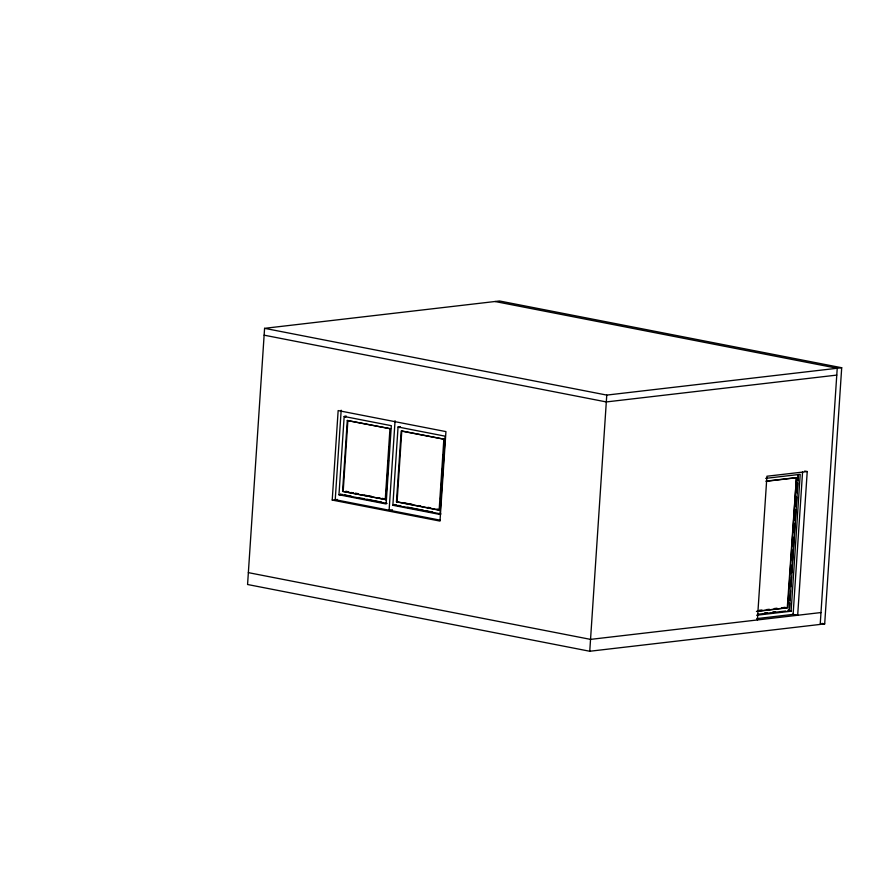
<?xml version="1.0" encoding="UTF-8"?>
<svg xmlns="http://www.w3.org/2000/svg" width="886" height="886" viewBox="0 0 886 886"><rect width="100%" height="100%" fill="white"/><g stroke="black" fill="none" stroke-linecap="round" stroke-linejoin="round"><path stroke-width="1.33" d="M264.582 328.329L247.571 584.505L589.755 651.254L824.689 623.899L841.7 367.734L499.516 300.985L264.582 328.329L606.766 395.09L841.7 367.734M332.217 500.058L338.153 410.572L445.935 431.604L439.999 521.09L332.217 500.058L337.466 499.449M341.176 410.229L335.229 499.704L440.32 520.204M344.167 416.475L391.324 425.679L386.13 503.968L338.973 494.776L344.167 416.475L346.415 416.21M342.583 491.353L385.853 499.604L342.583 491.353L347.29 420.507L390.56 428.769L347.29 420.507M343.192 491.276L347.888 420.44M385.244 499.671L389.951 428.835M386.396 491.431L386.761 485.982M387.304 477.809L387.658 472.36M388.201 464.186L388.478 460.1M389.109 450.564L389.386 446.478M390.017 436.942L390.283 432.855M395.067 420.739L389.12 510.225L392.476 509.827M398.058 426.986L445.215 436.189L440.01 514.478L392.863 505.286L398.058 426.986L400.295 426.731M396.474 501.864L401.181 431.028L444.451 439.279L401.779 430.95L397.083 501.797L396.474 501.864L439.135 510.192L439.744 510.114L439.921 507.39M439.135 510.192L443.842 439.345M440.464 499.217L440.829 493.768M441.372 485.594L441.638 481.508M442.18 473.334L442.546 467.886M443.089 459.712L443.454 454.263M443.997 446.09L444.362 440.641M589.755 651.254L606.766 395.09M757.375 619.956L766.922 476.236L807.224 471.551L797.677 615.272L792.582 614.275M757.297 611.196L787.277 607.696L796.414 477.764L787.776 607.796L756.434 611.451M789.083 610.819L789.426 610.52A1.75 0.753 33.8 0 0 789.249 610.111L789.659 603.233M789.847 600.475L790.489 590.818M790.766 586.676L791.408 577.03M791.674 572.888L792.228 564.615M792.505 560.473L793.236 549.442M793.424 546.684L794.055 537.027M794.332 532.896L794.975 523.238M795.163 520.481L795.894 509.45M796.071 506.692L796.713 497.035M796.99 492.893L797.633 483.247M797.821 480.478L798.186 474.962M789.426 610.598L798.452 474.553A1.75 1.13 -32.5 0 1 798.22 475.062M756.611 615.238L791.109 611.218L800.202 474.342L765.703 478.362M802.572 472.028L793.114 614.375L756.843 618.605M820.203 624.42L837.226 368.255L495.041 301.506M340.578 493.989L340.534 494.587M394.469 504.499L394.425 505.098M345.728 416.298L345.54 416.498A1.152 0.687 52.6 0 0 345.684 417.173M399.619 426.808L399.431 427.085A1.152 0.687 52.6 0 0 399.575 427.683M836.772 375.099L606.312 401.934L264.128 335.174M338.973 494.776L342.328 494.377M392.863 505.286L396.219 504.898M765.925 481.164L795.905 477.665M766.423 481.253L796.414 477.764M759.258 610.299L761.993 609.978M766.6 609.601L769.336 609.28M774.286 608.549L777 608.228M781.563 607.851L785.129 607.287M764.563 613.001L767.298 612.68M772.769 612.038L775.516 611.717M757.984 614.253L771.329 612.702M772.67 612.547L785.827 611.008M821.001 612.547L590.541 639.382L248.357 572.633M804.676 471.053L807.224 471.551M346.149 491.353L348.807 491.863M355.452 493.17L358.11 493.679M368.742 495.761L371.4 496.271M382.032 498.353L384.214 498.774M409.343 503.68L412.001 504.2M427.949 507.313L430.607 507.822M437.019 509.073L439.201 509.505M345.54 491.42L348.198 491.94M350.867 492.461L353.525 492.981M364.157 495.052L366.815 495.573M377.447 497.644L380.105 498.165M404.747 502.971L407.405 503.492M418.048 505.563L420.706 506.083M397.083 501.797L439.744 510.114M344.654 494.931L351.233 496.215M357.811 497.5L364.39 498.774M367.014 499.294L381.489 502.118M398.545 505.441L401.181 505.95M407.759 507.235L423.541 510.314M426.166 510.834L432.745 512.119M341.21 494.51L359.627 498.098M362.252 498.619L387.082 503.458M395.101 505.02L400.361 506.05M402.997 506.559L433.243 512.462M434.561 512.717L440.973 513.969M788.252 609.945L789.204 610.122M787.853 610.587L791.109 611.218M821.964 623.379L824.689 623.899"/></g></svg>
